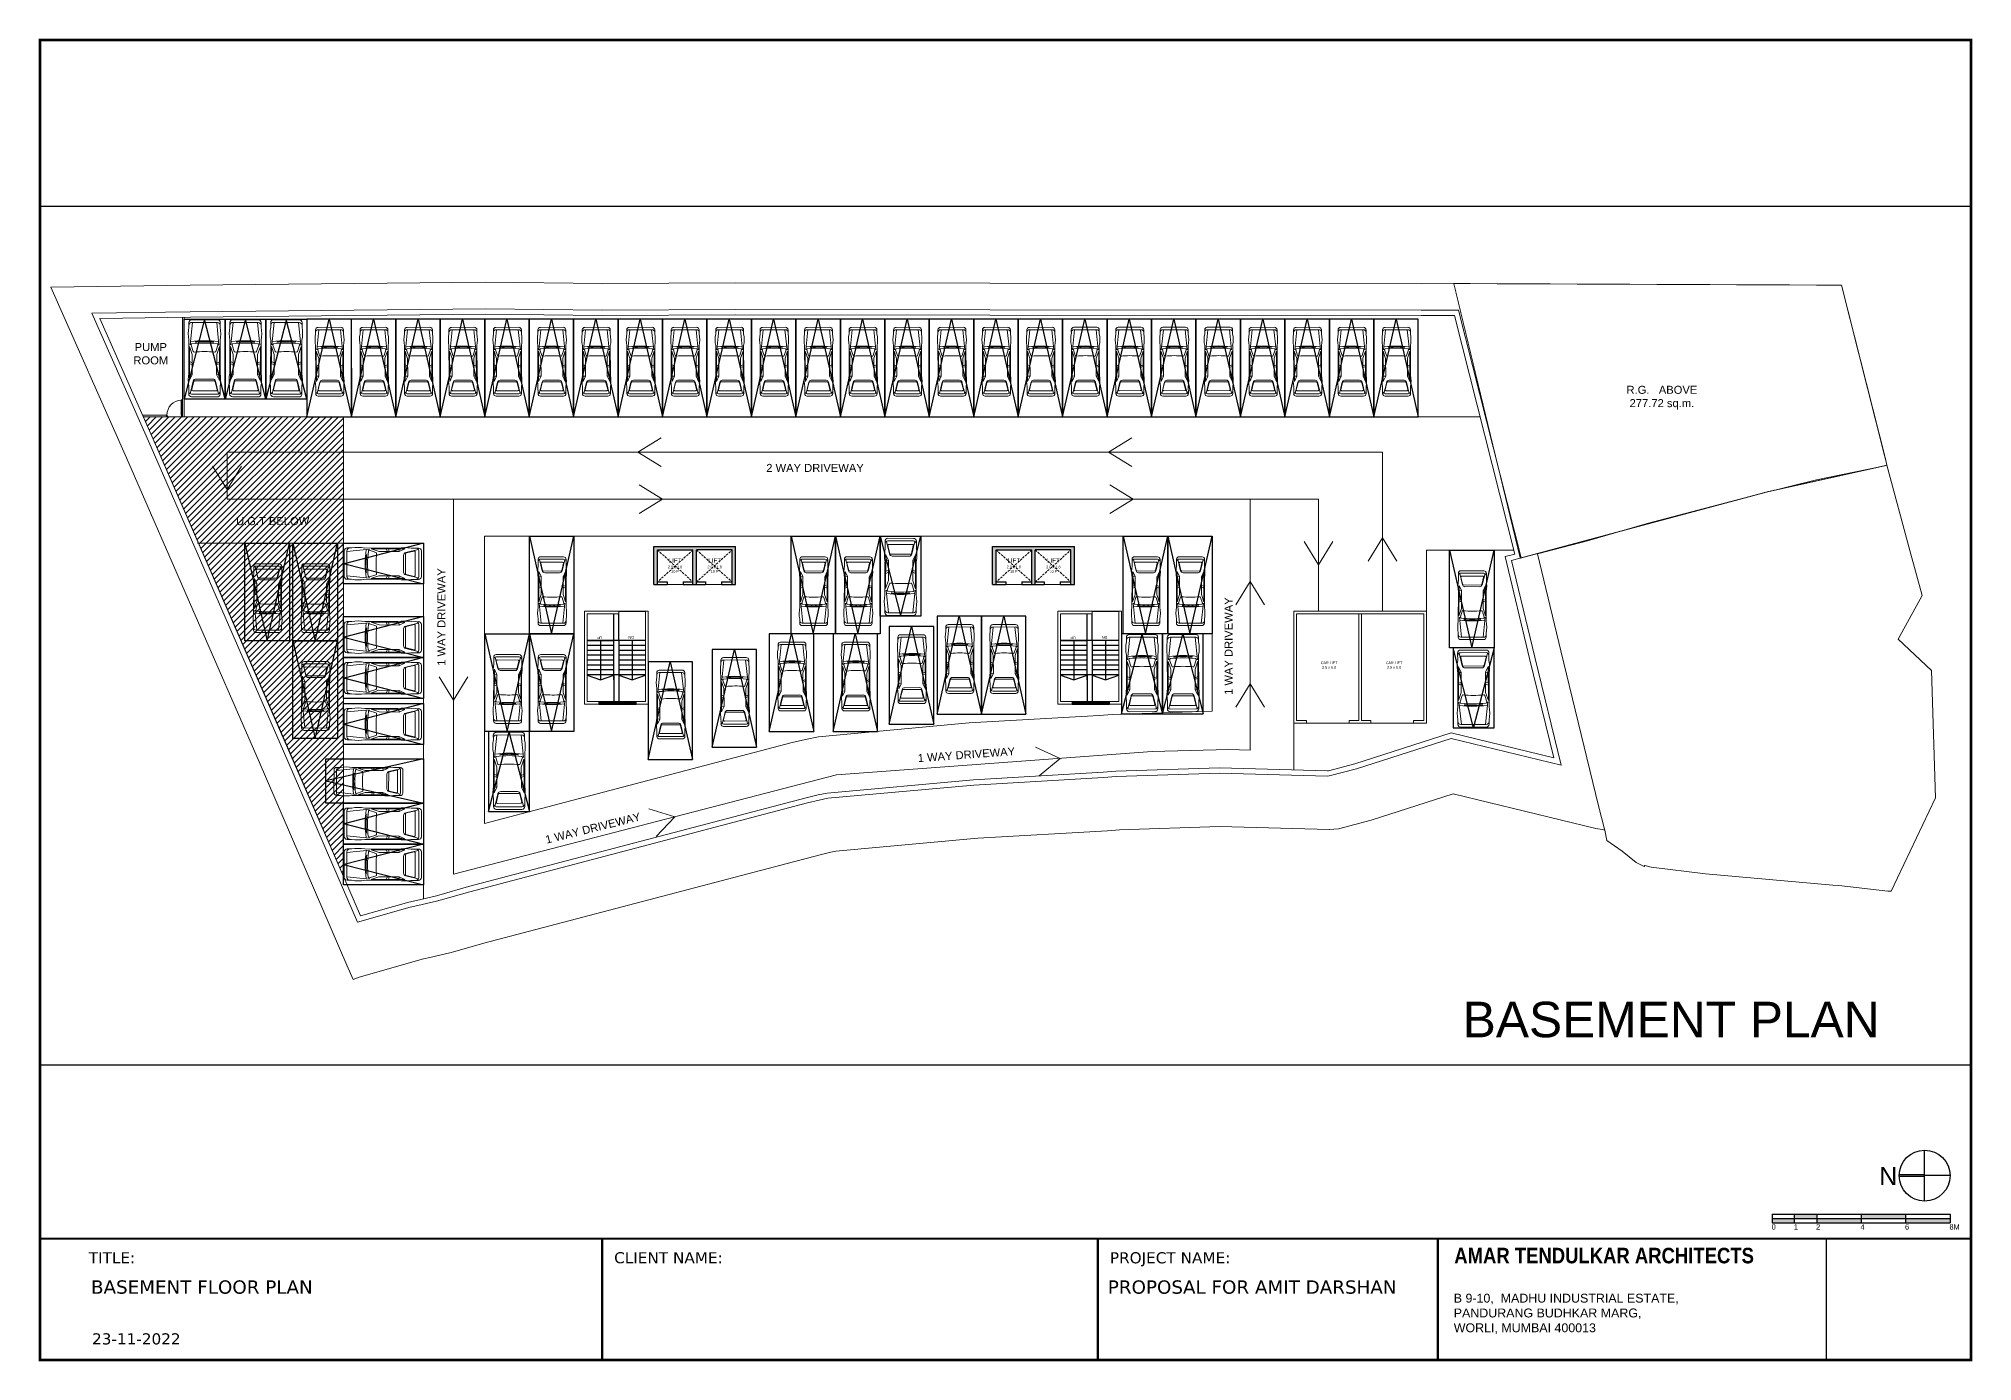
# Model space of a CAD drawing. Header units: inches. Extents: x 27644242 to 29005101, y -955243 to 216979.
# Drawn here: x 28689497 to 28798238, y 80426 to 154831 of the extents above; entities that cross this region are included whole.
import ezdxf

# ---------------------------------------------------------------- set-up
doc = ezdxf.new("R2010")
doc.units = ezdxf.units.IN
doc.header["$MEASUREMENT"] = 0
doc.header["$XCLIPFRAME"] = 0
doc.linetypes.add('HIDDEN', pattern=[0.375, 0.25, -0.125])
doc.layers.get('Defpoints').update_dxf_attribs({"color": 8})
for name, color, linetype, lineweight in [('AHC-A-COLUMN', 210, 'Continuous', 30), ('AHC-A-DUCT', 14, 'HIDDEN', 5), ('ATA_FORMAT', 7, 'Continuous', 50), ('CAR', 251, 'Continuous', 18), ('CAR BLOCKS', 1, 'Continuous', 13), ('Columns', 1, 'Continuous', 25), ('DOOR', 4, 'Continuous', 0), ('DOORS', 1, 'Continuous', 9), ('ELEVATION', 40, 'Continuous', 13), ('FURN', 250, 'Continuous', 0), ('RVA Site Boundary', 17, 'Continuous', 15), ('WALL', 7, 'Continuous', 20)]:
    doc.layers.add(name, color=color, linetype=linetype, lineweight=lineweight)
for name, color, linetype in [('ATA_FORMAT TEXT', 7, 'Continuous'), ('KPA Elevation Line 3', 252, 'Continuous'), ('KPA General Plan Line', 1, 'Continuous'), ('KPA Glass', 152, 'Continuous'), ('KPA Stair Line', 253, 'Continuous'), ('KPA Text', 7, 'Continuous'), ('text', 7, 'Continuous')]:
    doc.layers.add(name, color=color, linetype=linetype)
doc.styles.add('AMITS', font='arial.ttf')
doc.styles.add('arial', font='arial.ttf')
doc.styles.add('Notes', font='arial.ttf', dxfattribs={"height": 3})
doc.styles.get("Standard").update_dxf_attribs({"font": 'swiss.ttf'})
doc.styles.add('WORKING', font='arial.ttf')
picture_1 = doc.add_image_def('image1.jpg', size_in_pixel=(796, 763))

# ---------------------------------------------------------------- blocks, each defined once
blk = doc.blocks.new('NORTH')
blk.add_hatch(color=256).paths.add_polyline_path([(313536.2, 1906938.21), (313536.2, 1906943.89, -0.017603), (313536.6, 1906943.89), (313536.6, 1906938.21), (313536.4, 1906938.21)])
for p, q in [((313536.2, 1906938.21), (313536.2, 1906943.89)), ((313536.6, 1906938.21), (313536.6, 1906943.89)), ((313530.72, 1906938.21), (313542.08, 1906938.21)), ((313536.4, 1906932.53), (313536.4, 1906938.21))]:
    blk.add_line(p, q)
blk.add_circle((313536.4, 1906938.21), 5.68)
blk = doc.blocks.new('SCALE BAR 1-200_cad-block.com')
at = {"layer": 'ATA_FORMAT TEXT'}
h = blk.add_hatch(color=256, dxfattribs=at)
h.dxf.hatch_style = 1
h.paths.add_polyline_path([(200, 0), (150, 0), (150, -5), (200, -5)])
h.paths.add_polyline_path([(150, 5), (100, 5), (100, 0), (150, 0)])
h.paths.add_polyline_path([(100, 0), (50, 0), (50, -5), (100, -5)])
h.paths.add_polyline_path([(50, 5), (25, 5), (25, 0), (50, 0)])
h.paths.add_polyline_path([(25, 0), (0, 0), (0, -5), (25, -5)])
for p, q in [((0, 5), (0, -5)), ((0, 5), (200, 5)), ((0, 0), (100, 0)), ((50, 5), (50, -5)), ((100, 5), (100, -5)), ((100, 5), (100, -5)), ((100, 5), (100, -5)), ((100, 5), (100, -5)), ((150, 5), (150, -5)), ((200, 5), (200, -5)), ((0, -5), (200, -5))]:
    blk.add_line(p, q, dxfattribs=at)
for points in [[(25, -5), (25, 5)], [(100, 0), (200, 0)]]:
    blk.add_lwpolyline(points, dxfattribs=at)
at = {"layer": 'ATA_FORMAT TEXT', "char_height": 6, "width": 11.215, "attachment_point": 1, "style": 'WORKING'}
for s, insert in [('0', (-0.7, -6.5)), ('1', (24.3, -6.5)), ('2', (49.3, -6.5)), ('4', (99.3, -6.5)), ('6', (149.3, -6.5)), ('8', (199.3, -6.5)), ('M', (203.8, -6.5))]:
    blk.add_mtext(s, dxfattribs=dict(at, insert=insert))
blk = doc.blocks.new('A$C6E20521E-flat-1-flatten-1')
at = {"layer": 'DOORS', "color": 251}
for p, q in [((-900, 0), (-900, 103)), ((-873, 103), (-900, 103)), ((0, 0), (-900, 0)), ((-873, 67), (-873, 103)), ((-846, 67), (-873, 67)), ((-846, 13), (-846, 67)), ((-63, 103), (-63, 949)), ((-63, 949), (-27, 949)), ((-27, 103), (-63, 103)), ((-54, 13), (-54, 67)), ((-54, 67), (-27, 67)), ((-27, 103), (-27, 949)), ((-27, 103), (0, 103)), ((-27, 67), (-27, 103)), ((0, 0), (0, 103)), ((-859, 0), (-900, 0)), ((-40, 0), (0, 0))]:
    blk.add_line(p, q, dxfattribs=at)
at = {"layer": 'DOORS', "color": 251, "extrusion": (0, 0, -1)}
for centre, major_axis, start_param, end_param in [((-27, 103), (-729, -429), 0.5315346, 2.0597649), ((-859, 13), (-11.7, -6.7), 3.6651914, 5.2359878), ((-40, 13), (-11.7, -6.7), 5.2359878, 6.8067841)]:
    blk.add_ellipse(centre, major_axis=major_axis, ratio=1, start_param=start_param, end_param=end_param, dxfattribs=at)
blk = doc.blocks.new('2 STACK PARKING')
at = {"layer": 'CAR', "color": 5, "linetype": 'Continuous'}
for p, q in [((9295026, -1460451, 0), (9295030, -1459165, 0)), ((9295158, -1460452, 0), (9295161, -1459165, 0)), ((9295551, -1459023, 0), (9295172, -1459022, 0)), ((9295816, -1459251, 0), (9295185, -1459096, 0)), ((9295336, -1459220, 0), (9295333, -1460404, 0)), ((9295793, -1459272, 0), (9295394, -1459175, 0)), ((9295829, -1459319, 0), (9295827, -1460309, 0)), ((9295862, -1459061, 0), (9296148, -1459197, 0)), ((9297558, -1459065, 0), (9295862, -1459061, 0)), ((9295922, -1460231, 0), (9295924, -1459389, 0)), ((9296163, -1459061, 0), (9296148, -1459197, 0)), ((9296148, -1459197, 0), (9297157, -1459200, 0)), ((9297873, -1459029, 0), (9296212, -1459025, 0)), ((9296685, -1459063, 0), (9296651, -1459198, 0)), ((9296796, -1459063, 0), (9296731, -1459199, 0)), ((9297157, -1459200, 0), (9297558, -1459065, 0)), ((9297310, -1459248, 0), (9297631, -1459145, 0)), ((9297636, -1459088, 0), (9298765, -1459207, 0)), ((9297815, -1459359, 0), (9297759, -1459363, 0)), ((9297819, -1459409, 0), (9297763, -1459413, 0)), ((9297822, -1459460, 0), (9297767, -1459463, 0)), ((9297825, -1459510, 0), (9297770, -1459514, 0)), ((9297828, -1459561, 0), (9297772, -1459564, 0)), ((9297830, -1459612, 0), (9297775, -1459614, 0)), ((9297832, -1459663, 0), (9297776, -1459664, 0)), ((9297833, -1459713, 0), (9297777, -1459714, 0)), ((9297833, -1459764, 0), (9297778, -1459765, 0)), ((9297834, -1459815, 0), (9297778, -1459815, 0)), ((9298760, -1459031, 0), (9298530, -1459031, 0)), ((9298762, -1460461, 0), (9298765, -1459174, 0)), ((9298899, -1460461, 0), (9298902, -1459174, 0)), ((9295547, -1460595, 0), (9295168, -1460594, 0)), ((9295813, -1460369, 0), (9295182, -1460521, 0)), ((9295790, -1460355, 0), (9295391, -1460450, 0)), ((9295858, -1460559, 0), (9296145, -1460424, 0)), ((9297554, -1460564, 0), (9295858, -1460559, 0)), ((9296145, -1460424, 0), (9297154, -1460427, 0)), ((9296160, -1460560, 0), (9296145, -1460424, 0)), ((9297870, -1460601, 0), (9296208, -1460597, 0)), ((9296681, -1460561, 0), (9296648, -1460426, 0)), ((9296792, -1460562, 0), (9296728, -1460426, 0)), ((9297154, -1460427, 0), (9297554, -1460564, 0)), ((9297307, -1460379, 0), (9297628, -1460484, 0)), ((9297632, -1460541, 0), (9298762, -1460428, 0)), ((9297812, -1460271, 0), (9297757, -1460266, 0)), ((9297817, -1460221, 0), (9297761, -1460216, 0)), ((9297821, -1460170, 0), (9297765, -1460166, 0)), ((9297824, -1460119, 0), (9297768, -1460116, 0)), ((9297827, -1460069, 0), (9297771, -1460066, 0)), ((9297829, -1460018, 0), (9297774, -1460016, 0)), ((9297831, -1459967, 0), (9297775, -1459965, 0)), ((9297832, -1459916, 0), (9297777, -1459915, 0)), ((9297833, -1459866, 0), (9297778, -1459865, 0)), ((9298756, -1460603, 0), (9298526, -1460602, 0))]:
    blk.add_line(p, q, dxfattribs=at)
at = {"layer": 'CAR', "color": 5, "linetype": 'Continuous', "extrusion": (1.72738e-15, 1.38051e-30, -1)}
for centre, start_param, end_param in [((9295172, -1459165, 0), 2.354756, 3.928431), ((9298623, -1459174, 0), 3.927289, 5.497489), ((9298759, -1459174, 0), 3.927289, 5.497489), ((9295169, -1460452, 0), 0.783957, 2.357633)]:
    blk.add_ellipse(centre, major_axis=(100, -101), ratio=1, start_param=start_param, end_param=end_param, dxfattribs=at)
at = {"layer": 'CAR', "color": 5, "linetype": 'Continuous', "extrusion": (1.72738e-15, 8.87469e-31, -1)}
blk.add_ellipse((9295304, -1459165, 0), major_axis=(101, 100), ratio=1, start_param=3.92729, end_param=5.497488, dxfattribs=at)
at = {"layer": 'CAR', "color": 5, "linetype": 'Continuous', "extrusion": (1.72738e-15, 9.86076e-31, -1)}
for centre, major_axis, start_param, end_param in [((9295383, -1459221, 0), (33.7, 33.5), 3.928545, 5.735744), ((9297646, -1459190, 0), (33.4, -33.6), 3.609867, 5.378483)]:
    blk.add_ellipse(centre, major_axis=major_axis, ratio=1, start_param=start_param, end_param=end_param, dxfattribs=at)
at = {"layer": 'CAR', "color": 5, "linetype": 'Continuous', "extrusion": (1.72738e-15, 6.59438e-31, -1)}
blk.add_ellipse((9295876, -1461267, 0), major_axis=(69, 2266), ratio=1, start_param=-0.174152, end_param=0.118309, dxfattribs=at)
at = {"layer": 'CAR', "color": 5, "linetype": 'Continuous', "extrusion": (1.72738e-15, 7.88861e-31, -1)}
blk.add_ellipse((9295782, -1459318, 0), major_axis=(33.7, 33.5), ratio=1, start_param=5.737584, end_param=7.070139, dxfattribs=at)
at = {"layer": 'CAR', "color": 5, "linetype": 'Continuous', "extrusion": (1.72738e-15, 1.47911e-30, -1)}
blk.add_ellipse((9295782, -1459389, 0), major_axis=(101, -101), ratio=1, start_param=4.165791, end_param=5.497013, dxfattribs=at)
at = {"layer": 'CAR', "color": 5, "linetype": 'Continuous', "extrusion": (1.72738e-15, 9.22906e-31, -1)}
blk.add_ellipse((9292571, -1459802, 0), major_axis=(25, -4733), ratio=1, start_param=4.611167, end_param=4.829235, dxfattribs=at)
at = {"layer": 'CAR', "color": 5, "linetype": 'Continuous', "extrusion": (1.72738e-15, 1.67633e-30, -1)}
blk.add_ellipse((9297324, -1459294, 0), major_axis=(33.6, -33.8), ratio=1, start_param=2.251921, end_param=3.610989, dxfattribs=at)
at = {"layer": 'CAR', "color": 5, "linetype": 'Continuous', "extrusion": (1.72738e-15, 9.3138e-31, -1)}
for centre, major_axis, start_param, end_param in [((9292540, -1459802, 0), (13, 5189), 1.448998, 1.692431), ((9292599, -1459802, 0), (-11, -5249), 4.579638, 4.846076)]:
    blk.add_ellipse(centre, major_axis=major_axis, ratio=1, start_param=start_param, end_param=end_param, dxfattribs=at)
at = {"layer": 'CAR', "color": 5, "linetype": 'Continuous', "extrusion": (1.72738e-15, 9.3215e-31, -1)}
for centre, start_param, end_param in [((9298197, -1460848, 0), -0.178888, 0.178499), ((9298202, -1458784, 0), 2.962705, 3.320091)]:
    blk.add_ellipse(centre, major_axis=(5, 1847), ratio=1, start_param=start_param, end_param=end_param, dxfattribs=at)
at = {"layer": 'CAR', "color": 5, "linetype": 'Continuous', "extrusion": (1.72738e-15, -5.91646e-31, -1)}
blk.add_ellipse((9295300, -1460452, 0), major_axis=(101, 100), ratio=1, start_param=2.356494, end_param=3.926692, dxfattribs=at)
at = {"layer": 'CAR', "color": 5, "linetype": 'Continuous', "extrusion": (1.72738e-15, 1.77494e-30, -1)}
blk.add_ellipse((9295380, -1460404, 0), major_axis=(33.5, -33.7), ratio=1, start_param=0.547442, end_param=2.354638, dxfattribs=at)
at = {"layer": 'CAR', "color": 5, "linetype": 'Continuous', "extrusion": (1.72738e-15, 9.50639e-31, -1)}
blk.add_ellipse((9295883, -1458353, 0), major_axis=(8, 2267), ratio=1, start_param=2.994315, end_param=3.286775, dxfattribs=at)
at = {"layer": 'CAR', "color": 5, "linetype": 'Continuous', "extrusion": (1.72738e-15, 1.97215e-30, -1)}
blk.add_ellipse((9295779, -1460309, 0), major_axis=(33.5, -33.7), ratio=1, start_param=-0.786952, end_param=0.545602, dxfattribs=at)
at = {"layer": 'CAR', "color": 5, "linetype": 'Continuous', "extrusion": (1.72738e-15, -9.86076e-32, -1)}
blk.add_ellipse((9295780, -1460231, 0), major_axis=(101, -101), ratio=1, start_param=-0.784624, end_param=0.546598, dxfattribs=at)
at = {"layer": 'CAR', "color": 5, "linetype": 'Continuous', "extrusion": (1.72738e-15, 2.95823e-30, -1)}
blk.add_ellipse((9297322, -1460334, 0), major_axis=(33.8, 33.6), ratio=1, start_param=2.672196, end_param=4.031264, dxfattribs=at)
at = {"layer": 'CAR', "color": 5, "linetype": 'Continuous', "extrusion": (1.72738e-15, 1.18329e-30, -1)}
blk.add_ellipse((9297643, -1460439, 0), major_axis=(33.4, -33.6), ratio=1, start_param=-0.666094, end_param=1.102522, dxfattribs=at)
at = {"layer": 'CAR', "color": 5, "linetype": 'Continuous', "extrusion": (1.72738e-15, 2.16937e-30, -1)}
for centre in [(9298620, -1460460, 0), (9298756, -1460461, 0)]:
    blk.add_ellipse(centre, major_axis=(100, -101), ratio=1, start_param=-0.7851, end_param=0.7851, dxfattribs=at)
blk = doc.blocks.new('G$CAFEE6D91-flatten-11')
at = {"layer": 'CAR BLOCKS', "color": 34, "lineweight": 25, "ltscale": 50, "true_color": 0x8f5304}
for p, q in [((-5659, -2116), (-1766, 1769)), ((-1766, 1769), (-4776, -3001)), ((-1766, 1769), (0, 0)), ((-4776, -3001), (0, 0)), ((0, 0), (-3893, -3886)), ((-3893, -3886), (-5659, -2116))]:
    blk.add_line(p, q, dxfattribs=at)
at = {"layer": 'CAR BLOCKS', "rotation": 224.9493390327795}
blk.add_blockref('2 STACK PARKING', (7608030, 5533649, 0), dxfattribs=at)
blk = doc.blocks.new('SC')
at = {"layer": 'CAR BLOCKS', "color": 225, "lineweight": 30, "ltscale": 50, "true_color": 0x9d488e}
for p, q in [((472457, -184354), (474053, -182698)), ((474053, -182698), (477293, -185820)), ((476496, -186648), (474053, -182698)), ((475698, -187476), (472457, -184354)), ((472457, -184354), (476479, -186621)), ((477293, -185820), (475698, -187476))]:
    blk.add_line(p, q, dxfattribs=at)
at = {"layer": 'CAR BLOCKS', "xscale": 1.120302288223227, "yscale": 1.120302288223227, "zscale": 1.120302288223227, "rotation": 316.0707748123448}
blk.add_blockref('2 STACK PARKING', (-5891626, 8218614, 0), dxfattribs=at)
blk = doc.blocks.new('FFFF')
at = {"layer": 'Columns', "ltscale": 500, "transparency": 33554610}
h = blk.add_hatch(color=256, dxfattribs=at)
h.dxf.hatch_style = 1
h.paths.add_polyline_path([(27448525, -46438), (27450525, -46438), (27450525, -48238), (27450525, -48388), (27450725, -48388), (27450725, -46238), (27446125, -46238), (27446125, -48388), (27446325, -48388), (27446325, -48238), (27446325, -46438), (27448325, -46438), (27448325, -48238), (27448325, -48388), (27448525, -48388), (27448525, -48238), (27448520, -48238), (27448525, -48232)])
at = {"color": 8, "ltscale": 500}
for p, q in [((27446325, -46438), (27448325, -48238)), ((27448325, -46438), (27446325, -48238)), ((27448520, -48238), (27450525, -46438)), ((27448525, -46438), (27450525, -48238))]:
    blk.add_line(p, q, dxfattribs=at)
at = {"layer": 'AHC-A-COLUMN', "ltscale": 500}
for p, q in [((27446125, -48388), (27446125, -46238)), ((27446125, -46238), (27450725, -46238)), ((27446325, -46438), (27448325, -46438)), ((27446325, -48388), (27446325, -46438)), ((27448325, -48388), (27448325, -46438)), ((27450525, -46438), (27448525, -46438)), ((27448525, -48388), (27448525, -46438)), ((27450525, -48388), (27450525, -46438)), ((27450725, -48388), (27450725, -46238)), ((27446125, -48388), (27446875, -48388)), ((27446325, -48238), (27446875, -48238)), ((27446875, -48238), (27446875, -48388)), ((27447775, -48238), (27447775, -48388)), ((27447775, -48238), (27448325, -48238)), ((27447775, -48388), (27449025, -48388)), ((27448520, -48238), (27449025, -48238)), ((27449025, -48238), (27449025, -48388)), ((27449925, -48238), (27449925, -48388)), ((27449925, -48238), (27450525, -48238)), ((27449925, -48388), (27450725, -48388))]:
    blk.add_line(p, q, dxfattribs=at)
at = {"layer": 'FURN', "ltscale": 500}
blk.add_line((27446875, -48388), (27449925, -48388), dxfattribs=at)
at = {"layer": 'text', "ltscale": 100, "char_height": 300, "width": 1823.98, "attachment_point": 1, "style": 'AMITS'}
for insert in [(27446404, -46901), (27448631, -46901)]:
    blk.add_mtext('\\pxqc;{\\H0.833333x;LIFT\\P\\H0.6x;2.0 x 1.8\\P10 P}', dxfattribs=dict(at, insert=insert))
blk = doc.blocks.new('A$C69BC79EC')
for p, q in [((980, 3480), (230, 3230)), ((980, 1280), (980, 3480)), ((1730, 3230), (980, 3480)), ((2755, 3480), (2005, 3230)), ((2755, 1280), (2755, 3480)), ((3505, 3230), (2755, 3480))]:
    blk.add_line(p, q)
at = {"layer": 'KPA Elevation Line 3'}
for p, q in [((1730, 1280), (1730, 3480)), ((2005, 3480), (2005, 1280)), ((1730, 3205), (2005, 3205)), ((1730, 1280), (2005, 1280))]:
    blk.add_line(p, q, dxfattribs=at)
at = {"layer": 'KPA General Plan Line'}
blk.add_line((1730, -370), (230, -370), dxfattribs=at)
at = {"layer": 'KPA Glass', "ltscale": 500}
for p, q in [((2855, 4855), (755, 4855)), ((2855, 4780), (755, 4780)), ((2855, 4705), (755, 4705))]:
    blk.add_line(p, q, dxfattribs=at)
at = {"layer": 'KPA Stair Line', "ltscale": 500}
for p, q in [((1730, 3205), (1730, 4705)), ((2005, 3205), (2005, 4705)), ((1730, 1280), (1730, -220)), ((2005, 1280), (2005, -220))]:
    blk.add_line(p, q, dxfattribs=at)
at = {"layer": 'KPA Stair Line'}
for p, q in [((230, 3205), (1730, 3205)), ((230, 2930), (1730, 2930)), ((230, 2655), (1730, 2655)), ((230, 2380), (1730, 2380)), ((2005, 3205), (3505, 3205)), ((2005, 2930), (3505, 2930)), ((2005, 2655), (3505, 2655)), ((2005, 2380), (3505, 2380)), ((230, 2105), (1730, 2105)), ((230, 1830), (1730, 1830)), ((230, 1555), (1730, 1555)), ((230, 1280), (1730, 1280)), ((2005, 2105), (3505, 2105)), ((2005, 1830), (3505, 1830)), ((2005, 1555), (3505, 1555)), ((3505, 1280), (2005, 1280)), ((2005, 1280), (3505, 1280))]:
    blk.add_line(p, q, dxfattribs=at)
at = {"layer": 'WALL', "ltscale": 500}
for p, q in [((755, 4855), (80, 4855)), ((80, -370), (80, 4855)), ((755, 4705), (230, 4705)), ((230, -370), (230, 4705)), ((755, 4705), (755, 4855)), ((2855, 4705), (2855, 4855)), ((3655, 4855), (2855, 4855)), ((3505, 4705), (2855, 4705)), ((3505, 4705), (3505, -220)), ((3655, 4855), (3655, -370)), ((80, -370), (230, -370)), ((1730, -220), (3505, -220)), ((1730, -220), (1730, -370)), ((1730, -370), (3655, -370))]:
    blk.add_line(p, q, dxfattribs=at)
at = {"layer": 'KPA Text', "extrusion": (-0.021168, 5.594e-15, 0.999776)}
for s, p in [('DN', (-1023, 877, -18)), ('UP', (-1035, 2659, -55))]:
    blk.add_text(s, height=150, rotation=90, dxfattribs=at).set_placement(p)
blk = doc.blocks.new('DFFFFF2233')
at = {"layer": 'WALL', "color": 4, "ltscale": 500}
for p, q in [((-3800, 2049), (0, 2049)), ((-3800, -4251), (-3800, 2049)), ((-3650, 1899), (3500, 1899)), ((-3650, -4101), (-3650, 1899)), ((-150, 2049), (3650, 2049)), ((-150, -4101), (-150, 1899)), ((0, -4101), (0, 1899)), ((3500, 1899), (3500, -4101)), ((3650, 2049), (3650, -4251)), ((0, -4251), (-3800, -4251)), ((-3100, -4101), (-3650, -4101)), ((-3100, -4101), (-3100, -4251)), ((-150, -4101), (-700, -4101)), ((-700, -4101), (-700, -4251)), ((-150, -4251), (-150, -4251)), ((525, -4251), (-150, -4251)), ((525, -4101), (0, -4101)), ((525, -4101), (525, -4251)), ((525, -4251), (2925, -4251)), ((3500, -4101), (2925, -4101)), ((2925, -4101), (2925, -4251)), ((3650, -4251), (2925, -4251))]:
    blk.add_line(p, q, dxfattribs=at)
at = {"layer": 'text', "ltscale": 100, "char_height": 150, "width": 1715.23, "attachment_point": 1, "style": 'AMITS'}
for insert in [(-2683, -774), (967, -774)]:
    blk.add_mtext('\\pxqc;CAR LIFT\\P3.5 x 6.0', dxfattribs=dict(at, insert=insert))

msp = doc.modelspace()

# ---------------------------------------------------------------- hatches: boundary and pattern name
at = {"layer": 'WALL', "ltscale": 500, "transparency": 33554559}
h = msp.add_hatch(dxfattribs=at)
h.set_pattern_fill('ANSI31', color=4, scale=2000)
h.set_pattern_definition([(45, (1144932.93, 13523.98), (-176.7766953, 176.7766953), [])])
h.paths.add_polyline_path([(28706642.9, 133555.9), (28695387.9, 133555.9), (28706642.9, 107688.4)])

# ---------------------------------------------------------------- linework, layer by layer
at = {"layer": 'ATA_FORMAT'}
for p, q in [((28798160.5, 87324.5), (28689573.8, 87332.7)), ((28721178.5, 87332.6, 0), (28721178.2, 80503.5, 0)), ((28749056.9, 87332.6, 0), (28749056.6, 80503.5, 0)), ((28768177.3, 87332.6, 0), (28768177, 80503.5, 0))]:
    msp.add_line(p, q, dxfattribs=at)
at = {"layer": 'Defpoints', "linetype": 'Continuous', "const_width": 154.4}
msp.add_lwpolyline([(28798160.5, 154753.5), (28798160.5, 80503.5), (28689573.8, 80503.5), (28689573.8, 154753.5)], close=True, dxfattribs=at)
at = {"layer": 'Defpoints', "color": 1, "ltscale": 500}
msp.add_lwpolyline([(28689580.5, 97100), (28798167.2, 97100), (28798167.2, 145395.2), (28689580.5, 145395.2)], close=True, dxfattribs=at)
at = {"layer": 'ELEVATION', "ltscale": 500}
for p, q in [((28695387.9, 133555.9), (28696679.8, 133555.9)), ((28695556.6, 133555.9), (28696679.8, 133555.9)), ((28697579.8, 133555.9), (28754755.7, 133555.9)), ((28697579.8, 133555.9), (28770553.6, 133555.9)), ((28712828.7, 131575.2), (28700089.7, 131575.2)), ((28700089.7, 131575.2), (28700089.7, 128925.7)), ((28700089.7, 128925.7), (28761467.9, 128925.7)), ((28712828.7, 128925.7), (28712828.7, 107836.1)), ((28757630.5, 114809.8), (28757630.5, 128925.7)), ((28761467.9, 122618.2), (28761467.9, 128925.7)), ((28698435.3, 126454.6), (28711142.9, 126454.6)), ((28711142.9, 126454.6), (28711142.9, 123724.1)), ((28714572.9, 126848.7), (28714572.9, 110679.8)), ((28767540.2, 126062.2), (28767540.2, 122618.2)), ((28767540.2, 126062.2), (28772446.5, 126062.2)), ((28711142.9, 123724.1), (28711142.9, 106449.9)), ((28760090.2, 116318.2), (28760090.2, 113700.9)), ((28734359.4, 113420.7), (28752115, 114724.1)), ((28752115, 114724.1), (28756427.4, 114836)), ((28756427.4, 114836), (28757630.5, 114809.8)), ((28712828.7, 107836.1), (28734359.4, 113420.7))]:
    msp.add_line(p, q, dxfattribs=at)
for points in [[(28724495.2, 132385.3), (28723186.7, 131575.2), (28724495.2, 130765.1)], [(28750965.1, 132385.3), (28749656.6, 131575.2), (28750965.1, 130765.1)], [(28700899.8, 130786.5), (28700089.7, 129478), (28699279.6, 130786.5)], [(28765067.9, 122618.2), (28765067.9, 131575.2), (28712828.7, 131575.2)], [(28723260.6, 128115.6), (28724569.1, 128925.7), (28723260.6, 129735.8)], [(28749730.5, 128115.6), (28751039, 128925.7), (28749730.5, 129735.8)], [(28755492.9, 117005.8), (28755492.9, 126848.7), (28714572.9, 126848.7)], [(28762277.9, 126548.3), (28761467.9, 125239.8), (28760657.8, 126548.3)], [(28765877.9, 125437.4), (28765067.9, 126745.9), (28764257.8, 125437.4)], [(28758440.5, 122980.8), (28757630.5, 124289.3), (28756820.4, 122980.8)], [(28713638.8, 118930.6), (28712828.7, 117622.1), (28712018.6, 118930.6)], [(28758440.5, 117226.3), (28757630.5, 118534.8), (28756820.4, 117226.3)], [(28755492.9, 117005.8), (28749868.3, 116820.5), (28749126.1, 116752.9), (28741824.8, 116336), (28733360.1, 115565.5), (28732625.4, 115409.6), (28731874.6, 115231.6), (28714572.9, 110679.8)], [(28745546.1, 114974), (28746950.7, 114345), (28745761.5, 113368.2)], [(28723807.3, 111513.8), (28725278.5, 111062.1), (28724218.2, 109946.6)]]:
    msp.add_lwpolyline(points, dxfattribs=at)
at = {"layer": 'RVA Site Boundary', "color": 0, "ltscale": 500}
for p, q in [((28692480.1, 139387.2), (28698024.1, 139460)), ((28695814.2, 131850.6), (28692480.1, 139387.2)), ((28698024.1, 139460), (28714625.4, 139624.5)), ((28698027.5, 139160), (28714625.6, 139324.5)), ((28714625.4, 139624.5), (28721190.7, 139565.4)), ((28714625.6, 139324.5), (28721189.8, 139265.4)), ((28721189.8, 139265.4), (28728664.3, 139287.4)), ((28721190.7, 139565.4), (28728663.9, 139587.4)), ((28728663.9, 139587.4), (28742983.4, 139582.1)), ((28728664.3, 139287.4), (28742983.2, 139282.1)), ((28742983.2, 139282.1), (28767239.6, 139263.2)), ((28742983.4, 139582.1), (28767240.3, 139563.2)), ((28767239.6, 139263.2), (28769114, 139255.3)), ((28767240.3, 139563.2), (28769347.9, 139554.4)), ((28769114, 139255.3), (28772503.5, 125836.7)), ((28769347.9, 139554.4), (28772867, 125622.4)), ((28692938.2, 139093.2), (28698027.5, 139160)), ((28696088.9, 131971.2), (28692938.2, 139093.2)), ((28703267.3, 114749.5), (28695814.2, 131850.6)), ((28703542.5, 114868.9), (28696088.9, 131971.2)), ((28772503.5, 125836.7), (28771968.3, 125695.5)), ((28771968.3, 125695.5), (28773340.6, 119970.2)), ((28772867, 125622.4), (28772328.4, 125480.3)), ((28772328.4, 125480.3), (28773632.2, 120040.6)), ((28773340.6, 119970.2), (28774701.3, 114375.6)), ((28773632.2, 120040.6), (28775109.2, 113967.8)), ((28768925.7, 115777.6), (28763514.5, 114042.2)), ((28768937, 115466.1), (28763598.3, 113754)), ((28774701.3, 114375.6), (28768925.7, 115777.6)), ((28775109.2, 113967.8), (28768937, 115466.1)), ((28707419.6, 105132.8), (28703267.3, 114749.5)), ((28707591, 105492.6), (28703542.5, 114868.9)), ((28742061.1, 113144.3), (28733838.9, 112395.9)), ((28749362.6, 113561.2), (28742061.1, 113144.3)), ((28749384.7, 113262), (28742083.2, 112845.1)), ((28750066.4, 113625.3), (28749362.6, 113561.2)), ((28750084.9, 113325.8), (28749384.7, 113262)), ((28755909.4, 113817.8), (28750066.4, 113625.3)), ((28755910.2, 113517.6), (28750084.9, 113325.8)), ((28761973.9, 113648.2), (28755909.4, 113817.8)), ((28761983, 113347.8), (28755910.2, 113517.6)), ((28762022.2, 113652.5), (28761973.9, 113648.2)), ((28762073.7, 113355.9), (28761983, 113347.8)), ((28763514.5, 114042.2), (28762022.2, 113652.5)), ((28763598.3, 113754), (28762073.7, 113355.9)), ((28732650.9, 112127), (28713662.4, 107131.3)), ((28733326.7, 112287.2), (28732650.9, 112127)), ((28733838.9, 112395.9), (28733326.7, 112287.2)), ((28733883.8, 112098.7), (28733392.4, 111994.4)), ((28742083.2, 112845.1), (28733883.8, 112098.7)), ((28732723.7, 111835.9), (28713741.5, 106841.9)), ((28733392.4, 111994.4), (28732723.7, 111835.9)), ((28711796.2, 106601.9), (28710748.1, 106358.1)), ((28711995, 106657.9), (28711796.2, 106601.9)), ((28713662.4, 107131.3), (28711995, 106657.9)), ((28713741.5, 106841.9), (28712076.7, 106369.3)), ((28710394.5, 105968.9), (28707419.6, 105132.8)), ((28710320.3, 106259.6), (28707591, 105492.6)), ((28710748.1, 106358.1), (28710320.3, 106259.6)), ((28710815.7, 106065.8), (28710394.5, 105968.9)), ((28711870.9, 106311.3), (28710815.7, 106065.8)), ((28712076.7, 106369.3), (28711870.9, 106311.3))]:
    msp.add_line(p, q, dxfattribs=at)
at = {"layer": 'RVA Site Boundary', "ltscale": 500}
msp.add_lwpolyline([(28793435.2, 130832.4), (28794721.5, 126029.8), (28795413.7, 123515.1), (28794073.8, 121044.6), (28795944.9, 119285.1), (28796175.2, 112124.6), (28793681.5, 106866.6), (28793488, 106882.5), (28790734.3, 107190.5), (28790385.6, 107220.8), (28783224.8, 107842.7), (28780183.8, 108231.4), (28779817.5, 108315.3), (28779787.8, 108263.2), (28779337.3, 108496.6), (28778540.3, 109123.4), (28777677.1, 109726.8), (28777564.3, 110313.5), (28777427, 110338.9), (28777067.6, 110405.3), (28769049.4, 112351.7), (28764436, 110872.2), (28762589.1, 110389.9), (28762074.2, 110344.1), (28755917.6, 110516.3), (28750270.6, 110330.3), (28749606.4, 110269.7), (28742304.8, 109852.8), (28734332.8, 109127.2), (28734049.9, 109067.2), (28733451.4, 108925.3), (28714532.9, 103948.1), (28712893.1, 103482.5), (28712617.9, 103405), (28711492, 103143), (28711137.2, 103061.4), (28707523.8, 102045.8), (28707182.4, 101897.9), (28706827.5, 102719.9), (28701891.2, 114152.5), (28694440.8, 131247.5), (28690189.5, 140857.2), (28698006.8, 140959.9), (28714624.7, 141124.6), (28721195.2, 141065.4), (28728662, 141087.4), (28742984.3, 141082.1), (28767244.1, 141063.2), (28790878.1, 140964.4), (28793349.5, 131196.9), (28793435.1, 130832.5)], dxfattribs=at)
at = {"layer": 'RVA Site Boundary', "color": 5, "ltscale": 500}
msp.add_lwpolyline([(28790878.1, 140964.4), (28793349.5, 131196.9), (28793435.1, 130832.5), (28793041.3, 130751.2), (28789472.8, 130015.4), (28786429.7, 129268.3), (28779951.2, 127551.7), (28776603.4, 126586.8), (28773784, 125842.8), (28775090.3, 120392.7), (28777208.4, 111683.9), (28777553.9, 110367.7), (28777564.3, 110313.5), (28777427, 110338.9), (28777067.6, 110405.3), (28769049.4, 112351.7), (28764436, 110872.2), (28762589.1, 110389.9), (28762074.2, 110344.1), (28755917.6, 110516.3), (28750270.6, 110330.3), (28749606.4, 110269.7), (28742304.8, 109852.8), (28734332.8, 109127.2), (28734049.9, 109067.2), (28733451.4, 108925.3), (28714532.9, 103948.1), (28712893.1, 103482.5), (28712617.9, 103405), (28711492, 103143), (28711137.2, 103061.4), (28707523.8, 102045.8), (28707182.4, 101897.9), (28706827.5, 102719.9), (28701891.2, 114152.5), (28694440.8, 131247.5), (28690189.5, 140857.2), (28698006.8, 140959.9), (28714624.7, 141124.6), (28721195.2, 141065.4), (28728662, 141087.4), (28742984.3, 141082.1), (28767244.1, 141063.2), (28790878.1, 140964.4)], dxfattribs=at)
at = {"layer": 'WALL', "ltscale": 500}
for p, q in [((28697579.8, 139155.4), (28697579.8, 133555.9)), ((28697679.8, 139155.4), (28697679.8, 133555.9)), ((28696679.8, 133655.9), (28695343.6, 133655.9)), ((28696679.8, 133555.9), (28695387.9, 133555.9)), ((28696679.8, 133555.9), (28696679.8, 133655.9)), ((28697679.8, 133555.9), (28697579.8, 133555.9))]:
    msp.add_line(p, q, dxfattribs=at)
msp.add_lwpolyline([(28769077.4, 141055.5, 50, 50, 0), (28790878.1, 140964.4, 50, 50, 0), (28793435.1, 130832.5, 50, 50, 0), (28786722.6, 129340.2, 50, 50, 0), (28772812, 125607.9, 50, 50, 0), (28769077.4, 141055.5, 50, 50, 0)], format="xyseb", dxfattribs=at)
at = {"layer": 'WALL', "color": 4, "ltscale": 500, "const_width": 50}
msp.add_lwpolyline([(28706642.9, 133555.9), (28695387.9, 133555.9), (28706642.9, 107688.4)], close=True, dxfattribs=at)

# ---------------------------------------------------------------- block references
at = {"ltscale": 500, "rotation": 180}
for p in [(28723846.4, 122248.2), (28750470.2, 122248.2)]:
    msp.add_blockref('A$C69BC79EC', p, dxfattribs=at)
at = {"layer": 'AHC-A-DUCT', "ltscale": 500}
for p in [(1277967.7, 172505.8), (1297017.8, 172505.8)]:
    msp.add_blockref('FFFF', p, dxfattribs=at)
at = {"layer": 'ATA_FORMAT TEXT', "xscale": 251.7281605200075, "yscale": 251.7281605200077, "zscale": 251.7281605200075, "rotation": 89.99999999829525}
msp.add_blockref('NORTH', (508825604, -78835067.7), dxfattribs=at)
at = {"layer": 'ATA_FORMAT TEXT', "xscale": 50.00000000000045, "yscale": 50.00000000000045, "zscale": 50.00000000000045}
msp.add_blockref('SCALE BAR 1-200_cad-block.com', (28786987.2, 88462.8), dxfattribs=at)
at = {"layer": 'CAR BLOCKS', "ltscale": 100, "xscale": -1, "rotation": 134.949339033564}
for p in [(28707079.8, 133555.9), (28709579.8, 133555.9), (28712079.8, 133555.9), (28714579.8, 133555.9), (28717079.8, 133555.9), (28719579.8, 133555.9), (28722079.7, 133555.9), (28724579.7, 133555.9), (28727079.7, 133555.9), (28729579.7, 133555.9), (28732079.7, 133555.9), (28734579.7, 133555.9), (28737079.7, 133555.9), (28739579.7, 133555.9), (28742079.7, 133555.9), (28744579.7, 133555.9), (28747079.7, 133555.9), (28749579.7, 133558.5), (28752079.7, 133558.5), (28754579.7, 133558.5), (28757079.7, 133558.5), (28759579.7, 133555.9), (28762079.7, 133555.9), (28764579.7, 133555.9), (28767079.7, 133555.9), (28739828.7, 116262.7, 0), (28742516.5, 116835.9, 0), (28745016.5, 116835.9, 0), (28733085.4, 115848.7), (28736671.1, 115848.7), (28726266.4, 114272.9), (28729870.2, 114977.4)]:
    msp.add_blockref('G$CAFEE6D91-flatten-11', p, dxfattribs=at)
at = {"layer": 'CAR BLOCKS', "color": 2}
for p, rotation in [((28894984.5, -333605.5), 133.9292251876637), ((28897284.5, -333605.5), 133.9292251876637), ((28899584.5, -333605.5), 133.9292251876637), ((29179304.3, 321459.3), 223.9292251876635), ((28541806.1, 595010.1), 313.9292251876637), ((29179304.3, 317322.9), 223.9292251876635), ((29179304.3, 315022.9), 223.9292251876635), ((29179304.3, 312428.8), 223.9292251876635), ((29179304.3, 306828.8), 223.9292251876635), ((29179304.3, 304528.8), 223.9292251876635)]:
    msp.add_blockref('SC', p, dxfattribs=dict(at, rotation=rotation))
at = {"layer": 'CAR BLOCKS', "ltscale": 100}
for p, rotation in [((28703592.9, 126454.6), 45.05066096643603), ((28706292.9, 126454.6), 45.05066096643603), ((28719591.2, 126848.7), 45.05066096643603), ((28734305.4, 126848.7), 45.05066096643603), ((28736810.9, 126848.7), 45.05066096643603), ((28752987.4, 126848.7), 45.05066096643603), ((28755492.9, 126848.7), 45.05066096643603), ((28771338.9, 126062.2), 45.05066096643603), ((28706292.9, 120954.6), 45.05066096643603), ((28717091.2, 121348.7), 45.05066096643603), ((28719591.2, 121348.7), 45.05066096643603), ((28711142.9, 111824.1), 315.050660966436)]:
    msp.add_blockref('G$CAFEE6D91-flatten-11', p, dxfattribs=dict(at, rotation=rotation))
at = {"layer": 'CAR BLOCKS', "color": 2, "xscale": -1}
for p, rotation in [((28555385.4, -351312.7), 226.0707748123363), ((28557685.4, -351312.7), 226.0707748123363), ((28966343.6, 588723.6), 46.07077481227941), ((28519786.5, -356812.7), 226.0707748123363)]:
    msp.add_blockref('SC', p, dxfattribs=dict(at, rotation=rotation))
at = {"layer": 'DOOR', "ltscale": 500}
msp.add_blockref('A$C6E20521E-flat-1-flatten-1', (28697579.8, 133555.9), dxfattribs=at)
at = {"layer": 'WALL', "color": 2, "ltscale": 500}
msp.add_blockref('DFFFFF2233', (28763890.2, 120568.9), dxfattribs=at)

# ---------------------------------------------------------------- texts
at = {"layer": 'ATA_FORMAT TEXT', "insert": (28792999.4, 91359.9, -1642.3), "char_height": 1006.9, "width": 698.188, "attachment_point": 1, "style": 'Notes'}
msp.add_mtext('N', dxfattribs=at)
at = {"layer": 'ATA_FORMAT TEXT', "ltscale": 10, "attachment_point": 1, "rotation": 359.997169}
for s, width, heights, insert, char_height in [('{\\fVerdana|b0|i0|c0|p34;TITLE:}', 43.034, [0], (28692313.5, 86567.4, 0), 625), ('{\\fVerdana|b0|i0|c0|p34;CLIENT NAME:}', 9651.651, [0], (28721857.7, 86567.4, 0), 625), ('{\\fVerdana|b0|i0|c0|p34;PROJECT NAME:}', 9018.002, [0], (28749736.1, 86564.3, 0), 625), ('{\\W0.85;\\fArial|b1|i0|c0|p34;AMAR TENDULKAR ARCHITECTS}', 18866.827, [0], (28769104.2, 86814.4), 875), ('{\\fVerdana|b0|i0|c0|p34;BASEMENT FLOOR PLAN}', 22530.572, [0], (28692438.5, 84981.4, 0), 750), ('{\\fVerdana|b0|i0|c0|p34;PROPOSAL FOR AMIT DARSHAN}', 26143.055, [3311.3], (28749619.9, 84980.6, 0), 750), ('{\\fVerdana|b0|i0|c0|p34;23-11-2022}', 25.6, [0], (28692496.6, 82003.4, 0), 625)]:
    msp.add_mtext_dynamic_manual_height_columns(s, width=width, gutter_width=9.69, heights=heights, dxfattribs=dict(at, insert=insert, char_height=char_height))
at = {"layer": 'ATA_FORMAT TEXT', "ltscale": 10, "insert": (28769075.4, 84230.6), "char_height": 500, "attachment_point": 1, "rotation": 359.997169, "style": 'arial'}
msp.add_mtext_dynamic_manual_height_columns('B 9-10,  MADHU INDUSTRIAL ESTATE, \\PPANDURANG BUDHKAR MARG,\\PWORLI, MUMBAI 400013', width=16250.516, gutter_width=9.69, heights=[0], dxfattribs=at)
at = {"layer": 'text', "ltscale": 100, "attachment_point": 1, "style": 'AMITS'}
for s, insert, char_height, width in [('\\pxqc;PUMP \\PROOM', (28691209.7, 137708.8), 450, 9182.571), ('\\pxi-3,l4,qc,t4;R.G.^I  ABOVE\\P277.72 sq.m.', (28772345.7, 135302.9), 450, 16420.071), ('\\pxqc;2 WAY DRIVEWAY', (28724945.2, 130909), 450, 16420.071), ('\\pxqc;U.G.T BELOW', (28698062.9, 127916.4), 450, 9182.571), ('\\pxqc;BASEMENT PLAN', (28764388.6, 100655.6), 2000, 33824.267)]:
    msp.add_mtext(s, dxfattribs=dict(at, insert=insert, char_height=char_height, width=width))
at = {"layer": 'text', "ltscale": 100, "char_height": 450, "width": 16420.071, "attachment_point": 1, "style": 'AMITS'}
for insert, rotation in [((28711920.9, 114085.1), 90), ((28756187.4, 112447.1), 90), ((28733462.3, 114192.5), 4.097951), ((28712641.1, 108662.3), 13.95041)]:
    msp.add_mtext('\\pxqc;1 WAY DRIVEWAY', dxfattribs=dict(at, insert=insert, rotation=rotation))

# ---------------------------------------------------------------- pictures from other files: only their frames are drawn
at = {"layer": 'ATA_FORMAT TEXT', "color": 7, "true_color": 0xffffff}
image = msp.add_image(picture_1, insert=(28790012.2, 80257.7), size_in_units=(8148.4, 7810.6), rotation=0, dxfattribs=at)
image.set_boundary_path([(-0.5, 738.487), (795.5, 72.159)])

doc.saveas('drawing.dxf')
